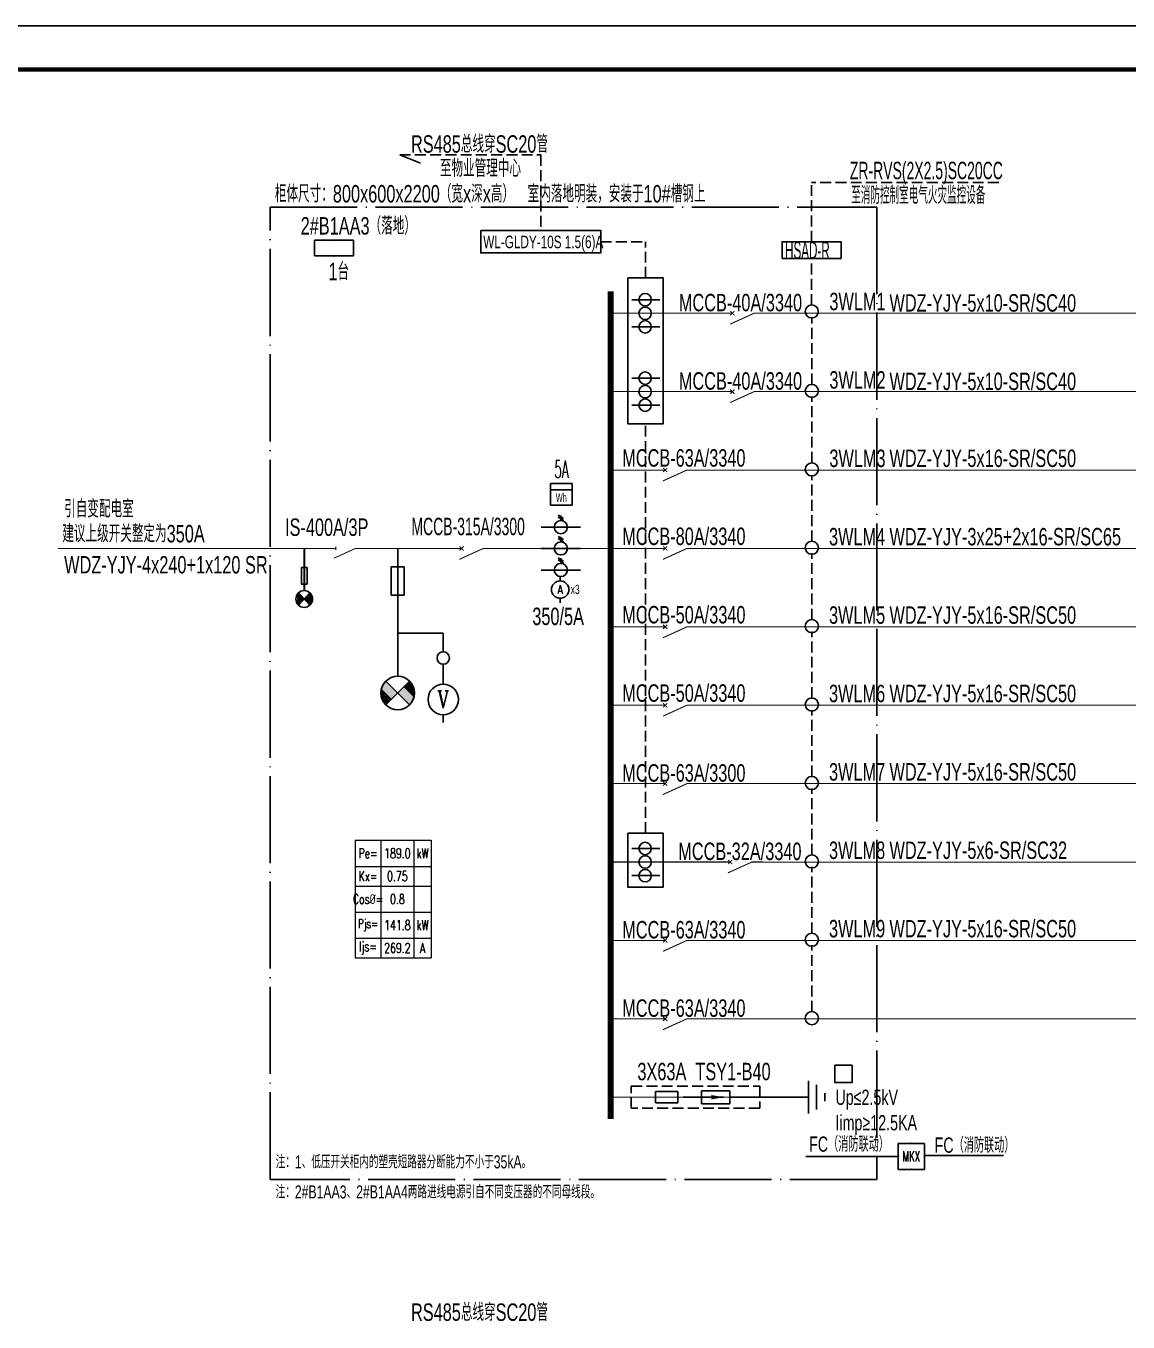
# Model space of a CAD drawing. Extents: x 776418 to 2076422, y -1170708 to 498544.
# Drawn here: x 971977 to 997282, y -188983 to -159230 of the extents above; entities that cross this region are included whole.
import ezdxf
from ezdxf.enums import TextEntityAlignment as Align

# ---------------------------------------------------------------- set-up
doc = ezdxf.new("R2010")
doc.units = 0
doc.header["$LTSCALE"] = 1000
doc.header["$MEASUREMENT"] = 0
doc.linetypes.add('DASH', pattern=[0.35, 0.25, -0.1])
doc.linetypes.add('DOTE', pattern=[2.42, 2, -0.2, 0.02, -0.2])
doc.layers.get('0').update_dxf_attribs({"linetype": 'CONTINUOUS'})
doc.layers.get('Defpoints').update_dxf_attribs({"linetype": 'CONTINUOUS'})
for name, color, linetype in [('D-TEXT', 7, 'CONTINUOUS'), ('DIM-箱柜', 3, 'CONTINUOUS'), ('DOTLN', 2, 'DASH'), ('EL-TEXT', 3, 'CONTINUOUS'), ('ELEMENT', 3, 'CONTINUOUS'), ('EQUIP', 3, 'CONTINUOUS'), ('EQUIP-照明', 3, 'CONTINUOUS'), ('EQUIP-箱柜', 3, 'CONTINUOUS'), ('LAYER3', 7, 'DOTE'), ('PUB_TEXT', 255, 'CONTINUOUS'), ('TEL_TEXT', 3, 'CONTINUOUS'), ('TEL_TITLE', 7, 'CONTINUOUS'), ('WIRE', 4, 'CONTINUOUS'), ('WIRE-母线', 6, 'CONTINUOUS'), ('WIRE-照明', 1, 'CONTINUOUS'), ('WIRE-系统', 4, 'CONTINUOUS'), ('Z', 7, 'CONTINUOUS')]:
    doc.layers.add(name, color=color, linetype=linetype)
doc.layers.add('层1', color=7, linetype='CONTINUOUS', lineweight=0)
doc.styles.add('_COMPLEX', font='ROS', dxfattribs={"width": 0.6, "bigfont": 'JD'})
doc.styles.add('_HZTXT', font='txt.shx', dxfattribs={"width": 0.8, "bigfont": 'HZTXT.shx'})
doc.styles.add('_JD', font='ros.shx', dxfattribs={"width": 0.8, "bigfont": 'JD.shx'})
doc.styles.add('_SIMPLEX', font='SIMPLEX.shx', dxfattribs={"width": 0.8})
doc.styles.add('_TCH_LABEL', font='COMPLEX', dxfattribs={"bigfont": 'GBCBIG'})
doc.styles.add('_TEL_DIM', font='SIMPLEX', dxfattribs={"width": 0.7, "height": 3.5, "bigfont": 'HZTXT'})
doc.styles.add('_XCSG', font='complex.shx', dxfattribs={"width": 0.6, "bigfont": 'jd.shx'})
doc.styles.get("Standard").update_dxf_attribs({"font": 'gbenor.shx', "bigfont": 'gbcbig.shx'})

# ---------------------------------------------------------------- blocks, each defined once
blk = doc.blocks.new('$element$00000578')
at = {"const_width": 0.0233}
for points in [[(0, 0), (0, -0.25)], [(0, -1), (0, -0.75), (-0.25, -0.2)], [(-0.05, -0.25), (0.05, -0.25)]]:
    blk.add_lwpolyline(points, dxfattribs=at)
at = {"flags": 9}
blk.add_attdef('S', (0, 0), '', height=0.00000667, dxfattribs=at)
blk = doc.blocks.new('M_M12')
for p, q in [((-0.1, -0.717), (-0.1, -0.283)), ((-0.1, -0.283), (0.1, -0.283)), ((0.1, -0.283), (0.1, -0.717)), ((0.1, -0.717), (-0.1, -0.717))]:
    blk.add_line(p, q)
blk.add_lwpolyline([(0, 0), (0, -1)])
at = {"width": 0.8, "flags": 9}
blk.add_attdef('S', (0.25, -0.5), '', height=0.2, dxfattribs=at)
blk = doc.blocks.new('M_M58MSL')
for points in [[(0, 0), (0, -0.167)], [(0, -0.833), (0, -1)]]:
    blk.add_lwpolyline(points)
blk.add_circle((0, -0.5), 0.333)
at = {"style": '_SIMPLEX', "width": 0.8, "flags": 8}
blk.add_attdef('$TEXT$', text='', height=0.333, dxfattribs=at).set_placement((0, -0.5), align=Align.MIDDLE_CENTER)
at = {"width": 0.8, "flags": 9}
blk.add_attdef('S', (0.25, -0.5), '', height=0.2, dxfattribs=at)
blk = doc.blocks.new('M_M57DRB')
for p, q in [((0.259, -0.374), (-0.259, -0.893)), ((0.259, -0.893), (-0.259, -0.374))]:
    blk.add_line(p, q)
blk.add_lwpolyline([(0, 0), (0, -0.267)])
blk.add_circle((0, -0.633), 0.367)
for points in [[(-0.13, -0.763), (-0.354, -0.538), (0, -0.633), (-0.259, -0.374)], [(-0.225, -0.858), (-0.354, -0.728), (-0.13, -0.763), (-0.354, -0.538)], [(0.13, -0.504), (0.354, -0.728), (0, -0.633), (0.259, -0.893)], [(0.225, -0.409), (0.354, -0.538), (0.13, -0.504), (0.354, -0.728)], [(0.259, -0.374), (0.259, -0.374), (0.225, -0.409), (0.354, -0.538)], [(-0.259, -0.893), (-0.259, -0.893), (-0.225, -0.858), (-0.354, -0.728)]]:
    blk.add_solid(points)
at = {"width": 0.8, "flags": 9}
blk.add_attdef('S', (0.25, -0.5), '', height=0.2, dxfattribs=at)
blk = doc.blocks.new('M_M27VHU')
for p, q in [((0.167, -0.5), (0.3, -0.5)), ((0.256, -0.433), (0.172, -0.567)), ((0.308, -0.433), (0.225, -0.567))]:
    blk.add_line(p, q)
blk.add_lwpolyline([(0, 0), (0, -1)])
blk.add_circle((0, -0.5), 0.167)
at = {"width": 0.8, "flags": 9}
blk.add_attdef('S', (0.25, -0.5), '', height=0.2, dxfattribs=at)
blk = doc.blocks.new('$element$00000497')
at = {"const_width": 0.0233}
for points in [[(0, 0), (0, -0.25)], [(0, -1), (0, -0.75), (-0.25, -0.2)], [(-0.047, -0.297), (0.047, -0.203)], [(-0.047, -0.203), (0.047, -0.297)]]:
    blk.add_lwpolyline(points, dxfattribs=at)
at = {"flags": 9}
blk.add_attdef('S', (0, 0), '', height=0.00000667, dxfattribs=at)
blk = doc.blocks.new('_LINKPT1')
blk.add_line((0, 0), (0, 0))
blk = doc.blocks.new('M_Z15DKY')
for p, q in [((0.5, 0.5), (-0.5, 0.5)), ((-0.5, 0.5), (-0.5, -0.5)), ((-0.5, 0.2), (0.5, 0.2)), ((0.5, -0.5), (0.5, 0.5)), ((-0.5, -0.5), (0.5, -0.5))]:
    blk.add_line(p, q)
for p in [(-0.5, 0), (0, 0.5), (0.5, 0), (0, -0.5)]:
    blk.add_blockref('_LINKPT1', p)
at = {"style": '_COMPLEX', "width": 0.6}
blk.add_text('Wh', height=0.4, dxfattribs=at).set_placement((0, -0.35), align=Align.CENTER)
at = {"width": 0.8, "flags": 9}
blk.add_attdef('A', (0, 0), '', height=0.00002, dxfattribs=at)
blk = doc.blocks.new('$equip_U$00000105(JDQINJING)')
for p, q in [((0.5, 1), (-0.5, 1)), ((-0.5, 1), (-0.5, 0)), ((0.5, 0), (0.5, 1)), ((-0.5, 0), (0.5, 0))]:
    blk.add_line(p, q)
for p in [(0, 1), (-0.5, 0.5), (0.5, 0.5), (0, 0)]:
    blk.add_point(p)
at = {"color": 7, "style": '_TEL_DIM'}
blk.add_attdef('$TEXT$', text='', height=0.4, dxfattribs=at).set_placement((-0.002, 0.507), align=Align.MIDDLE_CENTER)
at = {"color": 7, "style": '_TEL_DIM', "flags": 1}
blk.add_attdef('A', text='', height=0.00002, dxfattribs=at).set_placement((0, 0), align=Align.MIDDLE_CENTER)
blk = doc.blocks.new('$equip$00001413')
for p, q in [((0.75, 0.6), (-0.75, 0.6)), ((-0.75, 0.6), (-0.75, 0)), ((0.75, 0), (0.75, 0.6)), ((-0.75, 0), (0.75, 0))]:
    blk.add_line(p, q)
for p in [(0, 0.6), (-0.75, 0.3), (0, 0), (0.75, 0.3)]:
    blk.add_point(p)
at = {"style": '_TCH_LABEL', "flags": 9}
blk.add_attdef('A', (0, 0), '', height=0.00002, dxfattribs=at)
blk = doc.blocks.new('M_M24')
for p, q in [((-0.25, -0.375), (0.25, -0.375)), ((-0.1875, -0.5), (0.1875, -0.5)), ((-0.0625, -0.625), (0.0625, -0.625))]:
    blk.add_line(p, q)
blk.add_lwpolyline([(0, 0), (0, -0.375)])
at = {"width": 0.8, "flags": 9}
blk.add_attdef('S', (0.25, -0.5), '', height=0.2, dxfattribs=at)
blk = doc.blocks.new('M_M17')
for p, q in [((-0.1, -0.717), (-0.1, -0.283)), ((-0.1, -0.283), (0.1, -0.283)), ((0, -0.383), (0, -0.717)), ((0.1, -0.283), (0.1, -0.717)), ((0.1, -0.717), (-0.1, -0.717))]:
    blk.add_line(p, q)
for points in [[(0, 0), (0, -0.283)], [(0, -0.717), (0, -1)]]:
    blk.add_lwpolyline(points)
for points in [[(-0.033, -0.567), (0.033, -0.567), (0, -0.367), (0.033, -0.567)], [(0.033, -0.567), (0, -0.367), (-0.033, -0.567), (0.033, -0.567)], [(0, -0.367), (-0.033, -0.567), (0.033, -0.567), (0, -0.367)]]:
    blk.add_solid(points)
at = {"width": 0.8, "flags": 9}
blk.add_attdef('S', (0.25, -0.5), '', height=0.2, dxfattribs=at)
blk = doc.blocks.new('$equip$00001781')
blk.add_circle((0, 0), 0.5)
at = {"flags": 9}
blk.add_attdef('A', (0, 0), '', height=0.00002, dxfattribs=at)
blk = doc.blocks.new('*T164')
at = {"layer": 'Defpoints', "color": 8, "linetype": 'ByBlock', "lineweight": 0, "transparency": 16777216}
for p, q in [((0, 0), (1749, 0)), ((0, 0), (0, -2700)), ((593, 0), (593, -2700)), ((1346, 0), (1346, -2700)), ((1749, 0), (1749, -2700)), ((0, -600), (1749, -600)), ((0, -1050), (1749, -1050)), ((0, -1650), (1749, -1650)), ((0, -2250), (1749, -2250)), ((0, -2700), (1749, -2700))]:
    blk.add_line(p, q, dxfattribs=at)
at = {"color": 0, "transparency": 16777216, "attachment_point": 5, "style": '_TEL_DIM'}
for s, insert, char_height, width in [('Pe=', (297, -300), 225, 593.32), ('189.0', (970, -300), 225, 752.36), ('kW', (1547, -300), 225, 402.96), ('Kx=', (297, -825), 225, 593.32), ('0.75', (970, -825), 225, 752.36), ('Cos{\\fISOCPEUR|b0|i0|c0|p34;%%C}=', (297, -1350), 225, 593.32), ('0.8', (970, -1350), 225, 752.36), ('Pjs=', (297, -1950), 210, 593.32), ('141.8', (970, -1950), 225, 752.36), ('kW', (1547, -1950), 225, 402.96), ('Ijs=', (297, -2475), 225, 593.32), ('269.2', (970, -2475), 225, 752.36), ('A', (1547, -2475), 225, 402.96)]:
    blk.add_mtext(s, dxfattribs=dict(at, insert=insert, char_height=char_height, width=width))

msp = doc.modelspace()

# ---------------------------------------------------------------- linework, layer by layer
at = {"linetype": 'DASH'}
for p, q in [((980560, -162191), (983796, -162191)), ((983796, -162191), (983796, -163923)), ((985175, -164182, 0), (986203, -164182, 0)), ((986203, -165013, 0), (986203, -164182, 0)), ((986203, -177758, 0), (986203, -168364, 0))]:
    msp.add_line(p, q, dxfattribs=at)
at = {"color": 0}
msp.add_line((980560, -162191), (981036, -162378), dxfattribs=at)
msp.add_line((992007, -185180, 0), (989884, -185180, 0))
at = {"color": 2}
msp.add_lwpolyline([(982418, -163923), (985175, -163923), (985175, -164442), (982418, -164442)], close=True, dxfattribs=at)
at = {"color": 0, "elevation": 0}
for points in [[(985798, -165013), (986607, -165013), (986607, -168364), (985798, -168364)], [(985798, -177758), (986607, -177758), (986607, -179002), (985798, -179002)]]:
    msp.add_lwpolyline(points, close=True, dxfattribs=at)
at = {"color": 2}
for centre in [(986193, -165514), (986193, -165826), (986193, -166136), (986193, -167314), (986193, -167626), (986193, -167936), (986193, -178111), (986193, -178423), (986193, -178734)]:
    msp.add_circle(centre, 143, dxfattribs=at)
at = {"layer": 'DIM-箱柜', "elevation": 0}
msp.add_lwpolyline([(990546, -183087), (990546, -183487), (990946, -183487), (990946, -183087), (990546, -183087)], dxfattribs=at)
at = {"layer": 'DOTLN', "linetype": 'DASH'}
msp.add_lwpolyline([(985876, -183567), (988824, -183567), (988824, -184076), (985876, -184076)], close=True, dxfattribs=at)
at = {"layer": 'ELEMENT'}
msp.add_lwpolyline([(986433, -183951), (986433, -183691), (986943, -183691), (986943, -183951)], close=True, dxfattribs=at)
at = {"layer": 'EQUIP-照明', "linetype": 'DASH'}
for p, q in [((994314, -162827, 0), (990016, -162827, 0)), ((990016, -164182, 0), (990016, -162827, 0)), ((990016, -165634, 0), (990016, -164565, 0)), ((990019, -167459), (990019, -165934, 0)), ((990019, -169259), (990019, -167734, 0)), ((990019, -171059), (990019, -169559, 0)), ((990019, -172859), (990019, -171334, 0)), ((990019, -174659, 0), (990019, -173133, 0)), ((990019, -176458, 0), (990019, -174933, 0)), ((990019, -178258, 0), (990019, -176733, 0)), ((990019, -180057, 0), (990019, -178532, 0)), ((990019, -181857, 0), (990019, -180332, 0))]:
    msp.add_line(p, q, dxfattribs=at)
at = {"layer": 'EQUIP-照明', "linetype": 'ByBlock', "elevation": 0}
msp.add_lwpolyline([(990692, -164565), (989339, -164565), (989339, -164182), (990692, -164182)], close=True, dxfattribs=at)
at = {"layer": 'LAYER3'}
for p, q in [((977584, -163390), (991514, -163390)), ((977584, -185708), (977584, -163390)), ((991514, -163390), (991514, -185708)), ((991514, -185708), (977584, -185708))]:
    msp.add_line(p, q, dxfattribs=at)
at = {"layer": 'TEL_TEXT', "ltscale": 2}
msp.add_line((992607, -185159, 0), (994424, -185159, 0), dxfattribs=at)
at = {"layer": 'TEL_TITLE'}
msp.add_lwpolyline([(908431, -218630), (1013531, -218630), (1013531, -159230), (908431, -159230)], close=True, dxfattribs=at)
at = {"layer": 'TEL_TITLE', "const_width": 100}
msp.add_lwpolyline([(910931, -217630), (1012531, -217630), (1012531, -160230), (910931, -160230)], close=True, dxfattribs=at)
at = {"layer": 'WIRE', "color": 4}
for p, q in [((986528, -165514), (985885, -165514)), ((986528, -166136), (985885, -166136)), ((986528, -167314), (985885, -167314)), ((986528, -167936), (985885, -167936)), ((986528, -178111), (985885, -178111)), ((986528, -178734), (985885, -178734))]:
    msp.add_line(p, q, dxfattribs=at)
at = {"layer": 'WIRE-母线', "const_width": 133}
msp.add_lwpolyline([(985404, -165324), (985404, -184325)], dxfattribs=at)
at = {"layer": 'WIRE-照明'}
for p, q in [((980514, -173890, -4671), (980514, -172724, -4671)), ((980514, -173166, -4671), (981559, -173166, -4671)), ((981559, -173595, -4671), (981559, -173166, -4671)), ((981559, -174166, -4671), (981559, -173881, -4671)), ((988565, -183821, 0), (989379, -183821, 0))]:
    msp.add_line(p, q, dxfattribs=at)
at = {"layer": 'WIRE-系统', "const_width": 23.3}
for points in [[(985404, -165825), (987946, -165825)], [(988695, -165826), (997609, -165826)], [(985404, -167625), (987946, -167625)], [(988946, -167625), (997609, -167625)], [(985404, -169424), (986404, -169424)], [(987404, -169425), (997609, -169425)], [(972712, -171224), (978868, -171224)], [(981524, -171224), (979656, -171224)], [(981979, -171224), (979656, -171224)], [(982729, -171224), (985404, -171224)], [(985404, -171224), (986404, -171224)], [(987404, -171224), (997609, -171224)], [(985404, -173024), (986404, -173024)], [(987404, -173024), (997609, -173024)], [(985404, -174823), (986404, -174823)], [(987404, -174824), (997609, -174824)], [(985404, -176623), (986404, -176623)], [(987404, -176623), (997609, -176623)], [(985404, -178422), (987895, -178422)], [(988895, -178423), (997609, -178423)], [(985404, -180222), (986404, -180222)], [(987404, -180222), (997609, -180222)], [(985404, -182021), (986404, -182021)], [(987404, -182022), (997609, -182022)]]:
    msp.add_lwpolyline(points, dxfattribs=at)
at = {"layer": 'WIRE-系统', "const_width": 23.3, "elevation": 0}
msp.add_lwpolyline([(985404, -183821), (989941, -183821)], dxfattribs=at)
at = {"layer": 'Z', "ltscale": 2}
msp.add_line((980514, -171224), (980514, -172724), dxfattribs=at)
msp.add_circle((981559, -173740), 143, dxfattribs=at)
at = {"layer": '层1', "color": 4, "linetype": 'Continuous', "lineweight": 30}
msp.add_line((978367, -171230), (978367, -172193), dxfattribs=at)
at = {"layer": '层1', "color": 7, "linetype": 'Continuous', "lineweight": -3}
for p, q in [((978218, -172263), (978218, -172506)), ((978238, -172242), (978238, -172527)), ((978258, -172264), (978258, -172505)), ((978476, -172264), (978476, -172505)), ((978496, -172242), (978496, -172527)), ((978516, -172263), (978516, -172506)), ((978278, -172286), (978278, -172483)), ((978298, -172308), (978298, -172461)), ((978318, -172330), (978318, -172439)), ((978338, -172352), (978338, -172416)), ((978358, -172375), (978358, -172394)), ((978376, -172375), (978376, -172394)), ((978396, -172352), (978396, -172416)), ((978416, -172330), (978416, -172439)), ((978436, -172308), (978436, -172461)), ((978456, -172286), (978456, -172483)), ((978536, -172293), (978536, -172476)), ((978556, -172351), (978556, -172418))]:
    msp.add_line(p, q, dxfattribs=at)
at = {"layer": '层1', "color": 4, "linetype": 'Continuous', "lineweight": -3}
for p, q in [((978496, -172527), (978238, -172242)), ((978238, -172527), (978496, -172242))]:
    msp.add_line(p, q, dxfattribs=at)
msp.add_lwpolyline([(978301, -171659), (978431, -171659), (978431, -172043), (978301, -172043)], close=True, dxfattribs=at)
msp.add_circle((978367, -172385), 192, dxfattribs=at)

# ---------------------------------------------------------------- block references
msp.add_blockref('*T164', (979536, -177923))
at = {"layer": 'ELEMENT'}
for name, p, xscale, yscale, zscale, rotation in [('$element$00000497', (987946, -165825), 999.9899999999907, 999.9899999999907, 999.9899999999907, 90), ('$element$00000497', (987946, -167625), 999.9899999999907, 999.9899999999907, 999.9899999999907, 90), ('$element$00000497', (986404, -169424), 999.9899999999907, 999.9899999999907, 999.9899999999907, 90), ('M_M27VHU', (983808, -170736), 900, 900, 900, 90), ('M_M27VHU', (983808, -171224), 900, 900, 900, 90), ('$element$00000578', (978868, -171224), 900, 900, 900, 90), ('$element$00000497', (981729, -171224), 999.9899999999907, 999.9899999999907, 999.9899999999907, 90), ('$element$00000497', (986404, -171224), 999.9899999999907, 999.9899999999907, 999.9899999999907, 90), ('M_M27VHU', (983808, -171719), 900, 900, 900, 90), ('$element$00000497', (986404, -173024), 999.9899999999907, 999.9899999999907, 999.9899999999907, 90), ('$element$00000497', (986404, -174823), 999.9899999999907, 999.9899999999907, 999.9899999999907, 90), ('$element$00000497', (986404, -176623), 999.9899999999907, 999.9899999999907, 999.9899999999907, 90), ('$element$00000497', (987895, -178422), 999.9899999999907, 999.9899999999907, 999.9899999999907, 90), ('$element$00000497', (986404, -180222), 999.9899999999907, 999.9899999999907, 999.9899999999907, 90), ('$element$00000497', (986404, -182021), 999.9899999999907, 999.9899999999907, 999.9899999999907, 90), ('M_M24', (989379, -183821, 0), 1500, 1500, 1500, 90), ('M_M17', (988565, -183821, 0), -1500, 1500, 1500, 270)]:
    msp.add_blockref(name, p, dxfattribs=dict(at, xscale=xscale, yscale=yscale, zscale=zscale, rotation=rotation))
for name, p, xscale, yscale, zscale in [('M_M12', (980514, -171224), 1500, 1500, 1500), ('M_M57DRB', (980514, -173877), 1050, 1050, 1050)]:
    msp.add_blockref(name, p, dxfattribs=dict(at, xscale=xscale, yscale=yscale, zscale=zscale))
ref = msp.add_blockref('M_M58MSL', (981559, -174166), dxfattribs=dict(at, xscale=1050, yscale=1050, zscale=1050))
ref.add_attrib('$TEXT$', 'V', dxfattribs={"layer": '0', "height": 400, "style": '_XCSG', "width": 0.8, "flags": 8}).set_placement((981559, -174691), align=Align.MIDDLE_CENTER)
at = {"layer": 'EQUIP', "xscale": 500, "yscale": 500, "zscale": 500}
msp.add_blockref('M_Z15DKY', (984268, -169981), dxfattribs=at)
at = {"layer": 'EQUIP-照明', "linetype": 'ByBlock', "xscale": 300, "yscale": 300, "zscale": 300}
for p in [(990019, -165784, 0), (990022, -167609), (990022, -169409), (990022, -171209), (990022, -173009), (990022, -174809), (990022, -176608), (990022, -178408), (990022, -180207), (990022, -182007)]:
    msp.add_blockref('$equip$00001781', p, dxfattribs=at)
at = {"layer": 'EQUIP-箱柜', "ltscale": 0.001, "xscale": 600, "yscale": 600, "zscale": 600}
msp.add_blockref('$equip$00001413', (979049, -164511), dxfattribs=at)
at = {"layer": 'EQUIP-箱柜'}
ref = msp.add_blockref('$equip_U$00000105(JDQINJING)', (992307, -185480, 0), dxfattribs=dict(at, xscale=600, yscale=600, zscale=600))
ref.add_attrib('$TEXT$', 'MKX', dxfattribs={"layer": '0', "color": 7, "height": 240, "style": '_TEL_DIM', "width": 0.6}).set_placement((992305, -185176, 0), align=Align.MIDDLE_CENTER)
at = {"layer": 'Z', "ltscale": 2, "xscale": 600, "yscale": 600, "zscale": 600}
msp.add_blockref('M_M58MSL', (984243, -171869), dxfattribs=at).add_auto_attribs({'$TEXT$': 'A'})

# ---------------------------------------------------------------- texts
at = {"layer": 'D-TEXT', "style": '_JD', "width": 0.6}
msp.add_text('ZR-RVS(2X2.5)SC20CC', height=400, rotation=360, dxfattribs=at).set_placement((990894, -162748, 0))
msp.add_text('MCCB-315A/3300', height=400, dxfattribs=at).set_placement((980828, -170920))
at = {"layer": 'EL-TEXT', "color": 255, "style": '_HZTXT', "width": 0.5}
msp.add_text('至消防控制室电气火灾监控设备', height=400, dxfattribs=at).set_placement((990926, -163315, 0))
at = {"layer": 'PUB_TEXT', "width": 0.5}
for s, style, p in [('HSAD-R', '_JD', (989407, -164579, 0)), ('5A', '_HZTXT', (984108, -169605))]:
    msp.add_text(s, height=400, dxfattribs=dict(at, style=style)).set_placement(p)
at = {"layer": 'TEL_TEXT', "color": 7, "style": '_JD', "width": 0.7}
for s, height, p in [('RS485总线穿SC20管', 400, (980818, -162140, 0)), ('至物业管理中心', 400, (981482, -162696, 0)), ('柜体尺寸：800x600x2200（宽x深x高）   室内落地明装，安装于10#槽钢上', 400, (977694, -163282)), ('2#B1AA3（落地）', 400, (978285, -164019)), ('WL-GLDY-10S 1.5(6)A', 288, (982477, -164332, 0)), ('1台', 400, (978922, -165067)), ('MCCB-40A/3340', 400, (986968, -165780)), ('3WLM1', 400, (990424, -165755, 0)), ('WDZ-YJY-5x10-SR/SC40', 400, (991804, -165788)), ('MCCB-40A/3340', 400, (986968, -167579)), ('3WLM2', 400, (990424, -167555, 0)), ('WDZ-YJY-5x10-SR/SC40', 400, (991804, -167588)), ('MCCB-63A/3340', 400, (985668, -169346)), ('3WLM3', 400, (990424, -169355, 0)), ('WDZ-YJY-5x16-SR/SC50', 400, (991804, -169354)), ('引自变配电室', 400, (972855, -170514, 0)), (' 建议上级开关整定为350A', 400, (972710, -171085, 0)), ('IS-400A/3P', 400, (977926, -170936)), ('MCCB-80A/3340', 400, (985668, -171145)), ('3WLM4', 400, (990416, -171154)), ('WDZ-YJY-3x25+2x16-SR/SC65', 400, (991804, -171154)), ('WDZ-YJY-4x240+1x120 SR', 400, (972855, -171799, 0)), ('350/5A', 400, (983603, -172983)), ('MCCB-50A/3340', 400, (985668, -172945)), ('3WLM5', 400, (990416, -172954)), ('WDZ-YJY-5x16-SR/SC50', 400, (991804, -172953)), ('MCCB-50A/3340', 400, (985668, -174744)), ('3WLM6', 400, (990416, -174753)), ('WDZ-YJY-5x16-SR/SC50', 400, (991804, -174753)), ('WDZ-YJY-5x16-SR/SC50', 400, (991804, -176552)), ('MCCB-63A/3300', 400, (985668, -176577)), ('3WLM7', 400, (990416, -176553)), ('MCCB-32A/3340', 400, (986954, -178377)), ('3WLM8', 400, (990416, -178352)), ('WDZ-YJY-5x6-SR/SC32', 400, (991804, -178352)), ('MCCB-63A/3340', 400, (985668, -180176)), ('3WLM9', 400, (990416, -180152)), ('WDZ-YJY-5x16-SR/SC50', 400, (991804, -180152)), ('MCCB-63A/3340', 400, (985668, -181976)), ('3X63A  TSY1-B40', 400, (986016, -183432, 0)), ('Up≤2.5kV', 350, (990564, -183998, 0)), ('Iimp≥12.5KA', 350, (990564, -184582, 0)), ('FC（消防联动）', 350, (989958, -185073, 1146)), ('FC（消防联动）', 350, (992840, -185096, 1146)), ('注：1、低压开关柜内的塑壳短路器分断能力不小于35kA。', 300, (977711, -185455, 0)), ('注：2#B1AA3、2#B1AA4两路进线电源引自不同变压器的不同母线段。', 300, (977711, -186145, 0)), ('RS485总线穿SC20管', 400, (980818, -188955, 0))]:
    msp.add_text(s, height=height, dxfattribs=at).set_placement(p)
at = {"layer": 'TEL_TEXT', "ltscale": 2, "style": '_COMPLEX', "width": 0.7}
msp.add_text('x3', height=210, dxfattribs=at).set_placement((984484, -172269))

doc.saveas('drawing.dxf')
